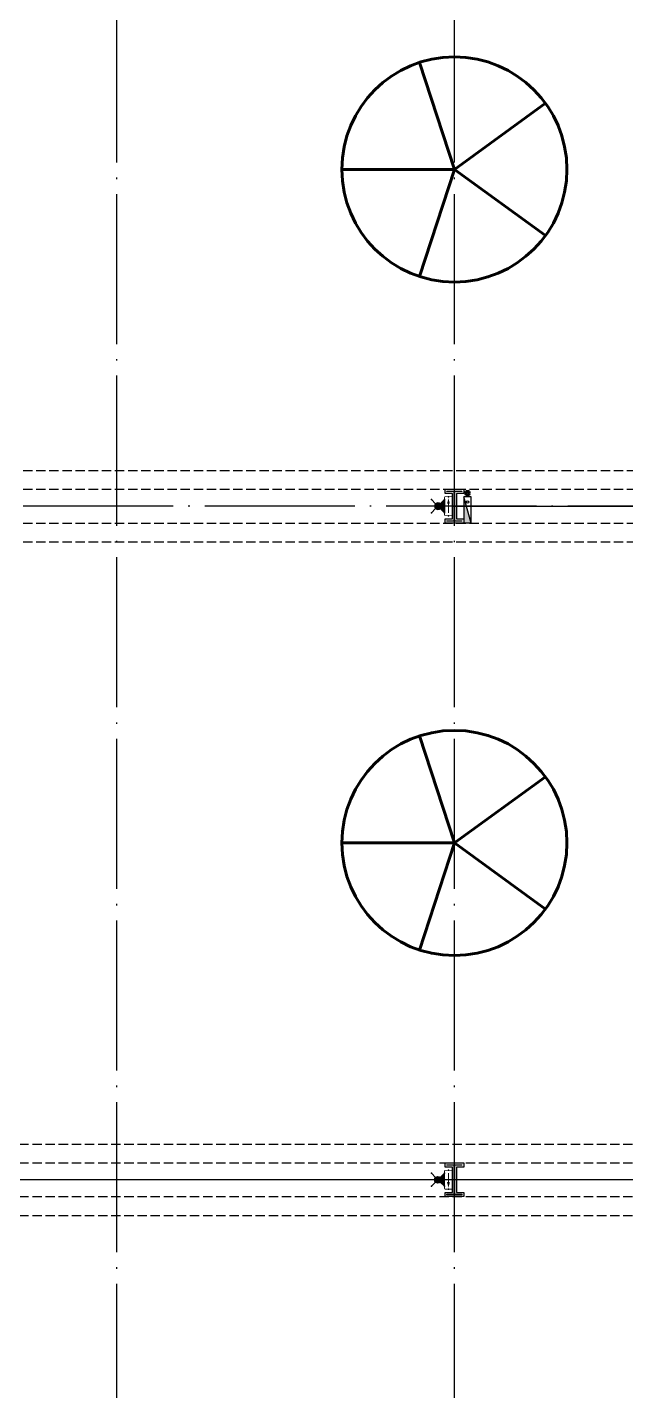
# Model space of a CAD drawing. Extents: x -1396510 to 1250330, y -1892470 to 1623980.
# Drawn here: x 354979 to 370933, y -1347547 to -1311210 of the extents above; entities that cross this region are included whole.
import ezdxf
from ezdxf.enums import TextEntityAlignment as Align

# ---------------------------------------------------------------- set-up
doc = ezdxf.new("R2010")
doc.units = 0
doc.header["$LTSCALE"] = 1000
doc.header["$MEASUREMENT"] = 0
doc.linetypes.add('DASH', pattern=[0.35, 0.25, -0.1])
doc.linetypes.add('DOTE', pattern=[2.42, 2, -0.2, 0.02, -0.2])
for name, color, linetype in [('A-AXIS-DOTE', 14, 'DOTE'), ('A-HATCH-2', 251, 'Continuous'), ('A-LIN-V', 9, 'Continuous'), ('A-WINDOW', 140, 'Continuous'), ('AS-COLN', 6, 'Continuous'), ('EQUIP-应急', 3, 'Continuous'), ('EQUIP-照明', 3, 'Continuous'), ('SB_ZF消火栓', 10, 'Continuous'), ('SB_ZF消火栓M', 10, 'Continuous'), ('WIRE-照明', 1, 'Continuous')]:
    doc.layers.add(name, color=color, linetype=linetype)
doc.layers.add('A-云线2', color=3, linetype='Continuous', plot=False)
doc.layers.add('LG-ZF消防', color=1, linetype='Continuous', lineweight=60)
doc.styles.add('_TEL_DIM', font='SIMPLEX', dxfattribs={"width": 0.8, "height": 3.5, "bigfont": 'HZTXT'})

# ---------------------------------------------------------------- blocks, each defined once
blk = doc.blocks.new('4324324')
at = {"layer": 'A-HATCH-2', "color": 8, "linetype": 'DASH'}
for p, q in [((-294754, 585770), (-128854, 585770)), ((-294754, 585270), (-128854, 585270)), ((-307354, 584370), (-128854, 584370)), ((-307354, 583870), (-128854, 583870)), ((-313054, 567820), (-128854, 567820)), ((-313054, 567320), (-128854, 567320)), ((-313054, 566420), (-128854, 566420)), ((-313054, 565920), (-128854, 565920))]:
    blk.add_line(p, q, dxfattribs=at)
blk = doc.blocks.new('w4324324')
at = {"layer": 'A-HATCH-2', "color": 0, "lineweight": 60}
for q in [(-1694760, 686605), (-1697614, 684532), (-1691907, 684532), (-1696524, 681178), (-1692997, 681178)]:
    blk.add_line((-1694760, 683605), q, dxfattribs=at)
blk.add_circle((-1694760, 683605), 3000, dxfattribs=at)
blk = doc.blocks.new('342343')
at = {"layer": 'A-LIN-V', "color": 8}
for p in [(1048660, 81556), (1066610, 81556)]:
    blk.add_blockref('w4324324', p, dxfattribs=at)
blk = doc.blocks.new('w42343243')
at = {"layer": 'A-HATCH-2', "color": 8}
blk.add_lwpolyline([(-165104, 621070), (-164604, 621070), (-164604, 620958), (-164800, 620958), (-164800, 620282), (-164604, 620282), (-164604, 620170), (-165104, 620170), (-165104, 620282), (-164908, 620282), (-164908, 620958), (-165104, 620958)], close=True, dxfattribs=at)
at = {"layer": 'AS-COLN', "color": 3}
blk.add_lwpolyline([(-165054, 621020), (-164654, 621020), (-164654, 621008), (-164850, 621008), (-164850, 620232), (-164654, 620232), (-164654, 620220), (-165054, 620220), (-165054, 620232), (-164858, 620232), (-164858, 621008), (-165054, 621008)], close=True, dxfattribs=at)
blk = doc.blocks.new('42343')
at = {"layer": 'A-WINDOW'}
for p in [(-117000, -35800), (-117000, -53750)]:
    blk.add_blockref('w42343243', p, dxfattribs=at)
blk = doc.blocks.new('A$C5D961328')
at = {"layer": 'SB_ZF消火栓'}
blk.add_hatch(color=256, dxfattribs=at).paths.add_polyline_path([(0, 40), (700, 40), (700, 240)])
for p, q in [((700, 240), (0, 240)), ((0, 240), (0, 40)), ((700, 240), (0, 40)), ((0, 40), (700, 40)), ((700, 240), (700, 40))]:
    blk.add_line(p, q, dxfattribs=at)
at = {"layer": 'SB_ZF消火栓', "color": 1}
blk.add_circle((140, 140), 32.5, dxfattribs=at)
blk = doc.blocks.new('we42342343234')
at = {"layer": 'LG-ZF消防'}
blk.add_circle((-281504, 585170), 50, dxfattribs=at)
at = {"layer": 'SB_ZF消火栓M', "rotation": 270}
blk.add_blockref('A$C5D961328', (-281644, 585070), dxfattribs=at)
blk = doc.blocks.new('世赫3#厂房一层0821')
at = {"layer": 'A-AXIS-DOTE', "color": 8, "ltscale": 2}
for p, q in [((22000, -79980), (22000, 5500)), ((31000, -79980), (31000, 5500)), ((192904.2, -35900), (-5155.8, -35900)), ((190814.2, -53850), (-5155.8, -53850))]:
    blk.add_line(p, q, dxfattribs=at)
at = {"layer": 'A-LIN-V', "color": 8, "rotation": 90}
blk.add_blockref('342343', (796160.7, 601225), dxfattribs=at)
at = {"layer": 'A-WINDOW'}
for name in ['42343', '4324324']:
    blk.add_blockref(name, (312854.2, -620720), dxfattribs=at)
at = {"layer": 'SB_ZF消火栓'}
blk.add_blockref('we42342343234', (312854.2, -620720), dxfattribs=at)
blk = doc.blocks.new('$equip_U$00000208(EQ-138-沈勤辉)')
blk.add_hatch(color=256).paths.add_polyline_path([(0.21, 0.37), (0.5, 0.3), (0.21, 0.23)])
at = {"color": 7, "lineweight": 0}
blk.add_line((-0.5, 0.3), (0.21, 0.3), dxfattribs=at)
at = {"lineweight": 0, "const_width": 0.0571}
blk.add_lwpolyline([(-0.66, 0), (0.66, 0, 0.414214), (0.72, 0.06), (0.72, 0.54, 0.414213), (0.66, 0.6), (-0.66, 0.6, 0.414214), (-0.72, 0.54, 0), (-0.72, 0.06, 0.414245), (-0.66, 0, 18481.445439)], format="xyb", dxfattribs=at)
blk.add_lwpolyline([(0.21, 0.37), (0.5, 0.3), (0.21, 0.23), (0.21, 0.37)], dxfattribs=at)
for p in [(-0.72, 0.3), (0, 0.6), (0, 0), (0.72, 0.3)]:
    blk.add_point(p)
at = {"color": 7, "style": '_TEL_DIM', "flags": 1}
for tag in ['A', 'REMARK']:
    blk.add_attdef(tag, text='', height=0.00002, dxfattribs=at).set_placement((0, 0), align=Align.MIDDLE_CENTER)
blk = doc.blocks.new('$equip$00003158')
h = blk.add_hatch(color=256)
h.dxf.hatch_style = 1
h.paths.add_polyline_path([(0, 0.25, -0.198912), (-0.18, 0.32), (-0.5, 0), (0.5, 0), (0.18, 0.32, -0.198912)])
blk.add_hatch(color=256).paths.add_polyline_path([(0, 0.75, 1), (0, 0.25, 1)])
for p, q in [((-0.5, 1), (-0.18, 0.68)), ((-0.5, 0), (-0.18, 0.32)), ((-0.5, 0), (0.5, 0)), ((0.18, 0.68), (0.5, 1)), ((0.18, 0.32), (0.5, 0))]:
    blk.add_line(p, q)
blk.add_circle((0, 0.5), 0.25)
for p in [(-0.5, 1), (-0.5, 0), (0, 0), (0.5, 1), (0.5, 0)]:
    blk.add_point(p)
at = {"color": 7, "style": '_TEL_DIM', "flags": 1}
for tag in ['A', 'REMARK']:
    blk.add_attdef(tag, text='', height=0.00002, dxfattribs=at).set_placement((0, 0), align=Align.MIDDLE_CENTER)

msp = doc.modelspace()

# ---------------------------------------------------------------- linework, layer by layer
at = {"layer": 'WIRE-照明', "color": 6, "linetype": 'DASH', "const_width": 35}
for points in [[(366311.8, -1323974), (374839.3, -1323974)], [(353311.8, -1341924), (365839.3, -1341924)], [(366311.8, -1341924), (374839.3, -1341924)]]:
    msp.add_lwpolyline(points, dxfattribs=at)

# ---------------------------------------------------------------- block references
at = {"layer": 'A-云线2'}
msp.add_blockref('世赫3#厂房一层0821', (335365.8, -1288074), dxfattribs=at)
at = {"layer": 'EQUIP-应急', "yscale": 350.0000000000001, "zscale": 350.0000000000001}
for p, xscale, rotation in [((366101.8, -1323974), -350.0000000000001, 90), ((366101.8, -1341924), 350.0000000000001, 90.00000000000001)]:
    msp.add_blockref('$equip$00003158', p, dxfattribs=dict(at, xscale=xscale, rotation=rotation))
at = {"layer": 'EQUIP-照明', "yscale": 350, "zscale": 350, "rotation": 90}
for p, xscale in [((366311.8, -1323974), 350), ((366311.8, -1341924), -350)]:
    msp.add_blockref('$equip_U$00000208(EQ-138-沈勤辉)', p, dxfattribs=dict(at, xscale=xscale))

doc.saveas('drawing.dxf')
